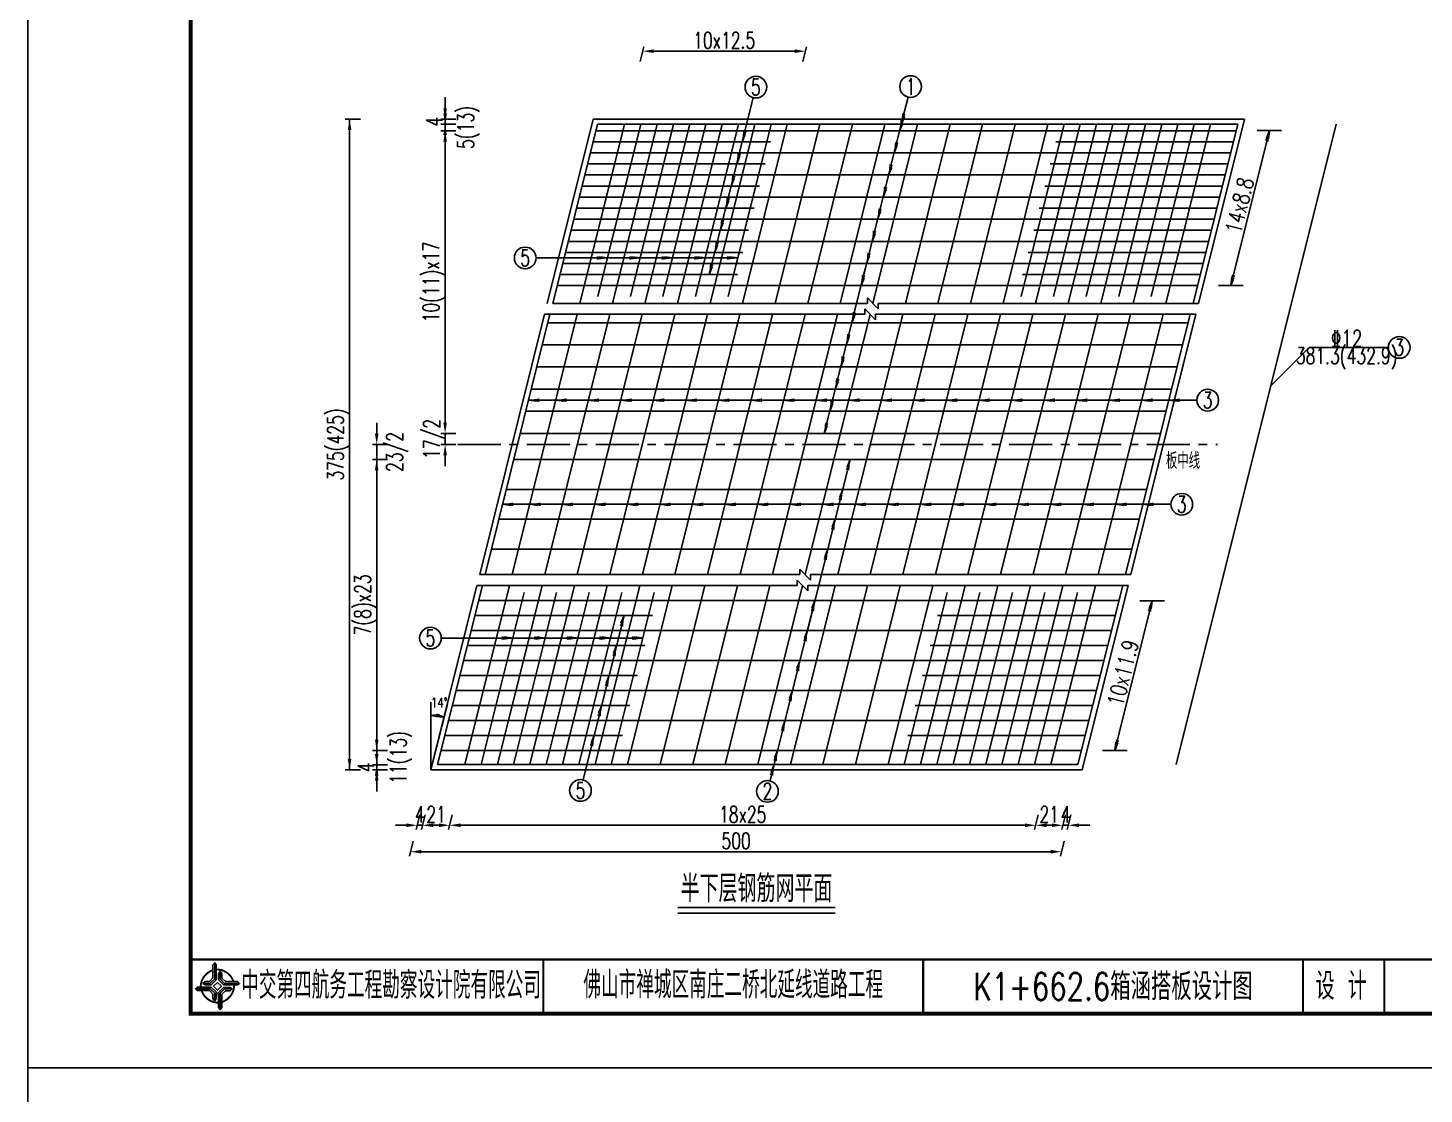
# Model space of a CAD drawing. Header units: millimetres. Extents: x -475 to 1205, y -1212 to 867.
# Drawn here: x -55.2 to 202.2, y -919.9 to -723.3 of the extents above; entities that cross this region are included whole.
import ezdxf
from ezdxf.enums import TextEntityAlignment as Align

# ---------------------------------------------------------------- set-up
doc = ezdxf.new("R2010")
doc.units = ezdxf.units.MM
doc.header["$LTSCALE"] = 0.25
doc.header["$PDMODE"] = 32
doc.header["$PDSIZE"] = 0.5
doc.linetypes.add('CENTER', pattern=[50.8, 31.75, -6.35, 6.35, -6.35])
for name, color, linetype in [('1', 7, 'Continuous'), ('2', 7, 'Continuous'), ('20', 7, 'CENTER'), ('27', 220, 'Continuous'), ('29', 6, 'Continuous'), ('图框', 7, 'Continuous'), ('文字', 7, 'Continuous'), ('标注', 4, 'Continuous')]:
    doc.layers.add(name, color=color, linetype=linetype)
doc.styles.get("Standard").update_dxf_attribs({"font": 'simplex1.shx', "width": 0.7, "bigfont": 'hztxt.shx'})
doc.styles.add('钢筋', font='simplex1.shx', dxfattribs={"width": 0.8, "height": 2.2, "bigfont": 'hztxt.shx'})
doc.dimstyles.new('STANDARD-41.665', dxfattribs={"dimscale": 0, "dimtxt": 3, "dimasz": 2, "dimexe": 0.8, "dimexo": 1, "dimgap": 0.5, "dimtad": 1, "dimdec": 1, "dimlfac": 4.16665, "dimzin": 9, "dimdsep": 46, "dimtxsty": 'Standard', "dimcen": 0.5, "dimclrd": 256, "dimclre": 256, "dimclrt": 7, "dimadec": 0, "dimazin": 2, "dimtfac": 1, "dimtdec": 1, "dimtix": 1, "dimtmove": 2, "dimatfit": 3, "dimfxl": 0, "dimtolj": 1, "dimtzin": 0, "dimlwd": -1, "dimlwe": -1, "dimarcsym": 0})

# ---------------------------------------------------------------- blocks, each defined once
blk = doc.blocks.new('123')
at = {"layer": '图框', "color": 2}
blk.add_lwpolyline([(370.03, 635.68), (370.03, 932.68), (-49.97, 932.68), (-49.97, 635.68)], close=True, dxfattribs=at)
blk = doc.blocks.new('tb')
at = {"lineweight": -3}
h = blk.add_hatch(color=256, dxfattribs=at)
h.paths.add_polyline_path([(-1.23, -0.13), (-3.78, -0.14), (-4.14, -0.41), (-1.4, -0.44), (-0.56, -1.24), (-0.54, -2.62), (-0.27, -2.2), (-0.26, -1.06)])
h.paths.add_polyline_path([(0.13, -1.08), (0.14, -3.86), (0.41, -4.26), (0.44, -1.24), (1.25, -0.43), (2.66, -0.43), (2.26, -0.16), (1.07, -0.15)])
h.paths.add_polyline_path([(1.08, 0.3), (3.62, 0.3), (4.02, 0.56), (1.25, 0.57), (0.43, 1.39), (0.43, 2.8), (0.16, 2.41), (0.15, 1.24)])
h.paths.add_polyline_path([(-0.28, 1.21), (-0.28, 3.99), (-0.56, 4.39), (-0.57, 1.41), (-1.38, 0.6), (-2.74, 0.56), (-2.33, 0.3), (-1.2, 0.29)])
for p, q in [((-0.56, 4.39), (-0.57, 1.41)), ((0.43, 2.8), (0.43, 1.39)), ((-1.38, 0.6), (-2.74, 0.56)), ((-0.57, 1.41), (-1.38, 0.6)), ((0.43, 1.39), (1.25, 0.57)), ((1.25, 0.57), (4.02, 0.56)), ((-4.14, -0.41), (-1.4, -0.44)), ((-1.4, -0.44), (-0.56, -1.24)), ((-0.56, -1.24), (-0.54, -2.62)), ((0.41, -4.26), (0.44, -1.24)), ((0.44, -1.24), (1.25, -0.43)), ((1.25, -0.43), (2.66, -0.43))]:
    blk.add_line(p, q, dxfattribs=at)
at = {"lineweight": -3, "const_width": 0.35, "flags": 128}
for points in [[(-0.9, 3.02, 0.324167), (-3.16, -0.14)], [(2.88, 0.92, 0.324403), (-0.24, 3.15)], [(0.75, -2.86, 0.325418), (3.02, 0.26)], [(-2.98, -0.76, 0.322976), (0.14, -2.98)]]:
    blk.add_lwpolyline(points, format="xyb", dxfattribs=at)
at = {"lineweight": -3, "flags": 128}
for points in [[(-0.9, 3.99), (-0.9, 1.58), (-1.53, 0.91), (-2.34, 0.91), (-2.74, 0.56), (-2.33, 0.3), (-1.2, 0.29), (-0.28, 1.21), (-0.28, 3.99), (-0.56, 4.39)], [(3.62, 0.92), (1.43, 0.92), (0.77, 1.54), (0.77, 2.38), (0.43, 2.8), (0.16, 2.41), (0.15, 1.24), (1.08, 0.3), (3.62, 0.3), (4.02, 0.56)], [(-0.04, 0.77), (0.68, 0.04), (-0.04, -0.69), (-0.77, 0.05)], [(-3.73, -0.76), (-1.54, -0.76), (-0.89, -1.39), (-0.89, -2.21), (-0.54, -2.62), (-0.27, -2.2), (-0.26, -1.06), (-1.23, -0.13), (-3.78, -0.14), (-4.14, -0.41)], [(0.75, -3.85), (0.75, -1.43), (1.4, -0.78), (2.26, -0.78), (2.66, -0.43), (2.26, -0.16), (1.07, -0.15), (0.13, -1.08), (0.14, -3.86), (0.41, -4.26)]]:
    blk.add_lwpolyline(points, close=True, dxfattribs=at)
blk = doc.blocks.new('series')
at = {"width": 0.75}
for tag, height, p in [('页码', 4, (-35, -19)), ('图名', 5, (-220, -282)), ('图号', 5, (-20, -282))]:
    blk.add_attdef(tag, text='', height=height, dxfattribs=at).set_placement(p, align=Align.MIDDLE_CENTER)
blk = doc.blocks.new('*D781')
at = {"layer": 'Defpoints', "color": 0}
for p in [(49.04, -740.14), (4.12, -860.14), (49.04, -860.14)]:
    blk.add_point(p, dxfattribs=at)
at = {"layer": '标注'}
for p, q in [((6.12, -740.14), (3.32, -740.14)), ((4.12, -742.14), (4.12, -858.14)), ((6.12, -860.14), (3.32, -860.14))]:
    blk.add_line(p, q, dxfattribs=at)
for points in [[(3.79, -742.14), (4.45, -742.14), (4.12, -740.14)], [(3.79, -858.14), (4.45, -858.14), (4.12, -860.14)]]:
    blk.add_solid(points, dxfattribs=at)
at = {"layer": '标注', "color": 7, "insert": (2.02, -800.14), "char_height": 3, "attachment_point": 5, "rotation": 90}
blk.add_mtext('\\A1;375(425)', dxfattribs=at)
blk = doc.blocks.new('*D782')
at = {"layer": 'Defpoints', "color": 0}
for p in [(20.35, -859.18), (9.12, -860.14), (20.35, -860.14)]:
    blk.add_point(p, dxfattribs=at)
at = {"layer": '标注'}
for p, q in [((9.12, -857.18), (9.12, -855.18)), ((11.12, -859.18), (8.32, -859.18)), ((9.12, -859.18), (9.12, -860.14)), ((11.12, -860.14), (8.32, -860.14)), ((9.12, -862.14), (9.12, -864.14))]:
    blk.add_line(p, q, dxfattribs=at)
for points in [[(8.79, -857.18), (9.45, -857.18), (9.12, -859.18)], [(8.79, -862.14), (9.45, -862.14), (9.12, -860.14)]]:
    blk.add_solid(points, dxfattribs=at)
at = {"layer": '标注', "color": 7, "insert": (7.12, -859.66), "char_height": 3, "attachment_point": 5, "rotation": 90}
blk.add_mtext('\\A1;4', dxfattribs=at)
blk = doc.blocks.new('*D783')
at = {"layer": 'Defpoints', "color": 0}
for p in [(22, -856.54), (9.12, -859.18), (22, -859.18)]:
    blk.add_point(p, dxfattribs=at)
at = {"layer": '标注'}
for p, q in [((9.12, -854.54), (9.12, -852.54)), ((11.12, -856.54), (8.32, -856.54)), ((9.12, -856.54), (9.12, -859.18)), ((11.12, -859.18), (8.32, -859.18)), ((9.12, -861.18), (9.12, -863.18))]:
    blk.add_line(p, q, dxfattribs=at)
for points in [[(8.79, -854.54), (9.45, -854.54), (9.12, -856.54)], [(8.79, -861.18), (9.45, -861.18), (9.12, -859.18)]]:
    blk.add_solid(points, dxfattribs=at)
at = {"layer": '标注', "color": 7, "insert": (13.59, -857.86), "char_height": 3, "attachment_point": 5, "rotation": 90}
blk.add_mtext('\\A1;11(13)', dxfattribs=at)
blk = doc.blocks.new('*D784')
at = {"layer": 'Defpoints', "color": 0}
for p in [(38.26, -802.9), (9.12, -856.54), (39.83, -856.54)]:
    blk.add_point(p, dxfattribs=at)
at = {"layer": '标注'}
for p, q in [((11.12, -802.9), (8.32, -802.9)), ((9.12, -804.9), (9.12, -854.54)), ((11.12, -856.54), (8.32, -856.54))]:
    blk.add_line(p, q, dxfattribs=at)
for points in [[(8.79, -804.9), (9.45, -804.9), (9.12, -802.9)], [(8.79, -854.54), (9.45, -854.54), (9.12, -856.54)]]:
    blk.add_solid(points, dxfattribs=at)
at = {"layer": '标注', "color": 7, "insert": (7.02, -829.72), "char_height": 3, "attachment_point": 5, "rotation": 90}
blk.add_mtext('\\A1;7(8)x23', dxfattribs=at)
blk = doc.blocks.new('*D785')
at = {"layer": 'Defpoints', "color": 0}
for p in [(38.68, -800.14), (9.12, -802.9), (38.68, -802.9)]:
    blk.add_point(p, dxfattribs=at)
at = {"layer": '标注'}
for p, q in [((9.12, -798.14), (9.12, -796.14)), ((11.12, -800.14), (8.32, -800.14)), ((9.12, -800.14), (9.12, -802.9)), ((11.12, -802.9), (8.32, -802.9)), ((9.12, -804.9), (9.12, -806.9))]:
    blk.add_line(p, q, dxfattribs=at)
for points in [[(8.79, -798.14), (9.45, -798.14), (9.12, -800.14)], [(8.79, -804.9), (9.45, -804.9), (9.12, -802.9)]]:
    blk.add_solid(points, dxfattribs=at)
at = {"layer": '标注', "color": 7, "insert": (12.91, -801.52), "char_height": 3, "attachment_point": 5, "rotation": 90}
blk.add_mtext('\\A1;23/2', dxfattribs=at)
blk = doc.blocks.new('*D786')
at = {"layer": 'Defpoints', "color": 0}
for p in [(21.73, -741.1), (48.66, -740.14), (48.66, -741.1)]:
    blk.add_point(p, dxfattribs=at)
at = {"layer": '标注'}
for p, q in [((21.73, -738.14), (21.73, -736.14)), ((23.73, -740.14), (20.93, -740.14)), ((23.73, -741.1), (20.93, -741.1)), ((21.73, -740.14), (21.73, -741.1)), ((21.73, -743.1), (21.73, -745.1))]:
    blk.add_line(p, q, dxfattribs=at)
for points in [[(21.4, -738.14), (22.06, -738.14), (21.73, -740.14)], [(21.4, -743.1), (22.06, -743.1), (21.73, -741.1)]]:
    blk.add_solid(points, dxfattribs=at)
at = {"layer": '标注', "color": 7, "insert": (19.73, -740.62), "char_height": 3, "attachment_point": 5, "rotation": 90}
blk.add_mtext('\\A1;4', dxfattribs=at)
blk = doc.blocks.new('*D787')
at = {"layer": 'Defpoints', "color": 0}
for p in [(45.75, -741.1), (21.73, -742.3), (45.75, -742.3)]:
    blk.add_point(p, dxfattribs=at)
at = {"layer": '标注'}
for p, q in [((21.73, -739.1), (21.73, -737.1)), ((23.73, -741.1), (20.93, -741.1)), ((21.73, -741.1), (21.73, -742.3)), ((23.73, -742.3), (20.93, -742.3)), ((21.73, -744.3), (21.73, -746.3))]:
    blk.add_line(p, q, dxfattribs=at)
for points in [[(21.4, -739.1), (22.06, -739.1), (21.73, -741.1)], [(21.4, -744.3), (22.06, -744.3), (21.73, -742.3)]]:
    blk.add_solid(points, dxfattribs=at)
at = {"layer": '标注', "color": 7, "insert": (26.04, -741.7), "char_height": 3, "attachment_point": 5, "rotation": 90}
blk.add_mtext('\\A1;5(13)', dxfattribs=at)
blk = doc.blocks.new('*D788')
at = {"layer": 'Defpoints', "color": 0}
for p in [(47.24, -742.3), (21.73, -798.1), (47.24, -798.1)]:
    blk.add_point(p, dxfattribs=at)
at = {"layer": '标注'}
for p, q in [((23.73, -742.3), (20.93, -742.3)), ((21.73, -744.3), (21.73, -796.1)), ((23.73, -798.1), (20.93, -798.1))]:
    blk.add_line(p, q, dxfattribs=at)
for points in [[(21.4, -744.3), (22.06, -744.3), (21.73, -742.3)], [(21.4, -796.1), (22.06, -796.1), (21.73, -798.1)]]:
    blk.add_solid(points, dxfattribs=at)
at = {"layer": '标注', "color": 7, "insert": (19.63, -770.2), "char_height": 3, "attachment_point": 5, "rotation": 90}
blk.add_mtext('\\A1;10(11)x17', dxfattribs=at)
blk = doc.blocks.new('*D789')
at = {"layer": 'Defpoints', "color": 0}
for p in [(21.73, -800.14), (43.13, -798.1), (43.13, -800.14)]:
    blk.add_point(p, dxfattribs=at)
at = {"layer": '标注'}
for p, q in [((21.73, -796.1), (21.73, -794.1)), ((23.73, -798.1), (20.93, -798.1)), ((23.73, -800.14), (20.93, -800.14)), ((21.73, -798.1), (21.73, -800.14)), ((21.73, -802.14), (21.73, -804.14))]:
    blk.add_line(p, q, dxfattribs=at)
for points in [[(21.4, -796.1), (22.06, -796.1), (21.73, -798.1)], [(21.4, -802.14), (22.06, -802.14), (21.73, -800.14)]]:
    blk.add_solid(points, dxfattribs=at)
at = {"layer": '标注', "color": 7, "insert": (19.73, -799.12), "char_height": 3, "attachment_point": 5, "rotation": 90}
blk.add_mtext('\\A1;17/2', dxfattribs=at)
blk = doc.blocks.new('*D790')
at = {"layer": 'Defpoints', "color": 0}
for p in [(18.44, -862.85), (19.43, -862.85), (17.56, -870.35)]:
    blk.add_point(p, dxfattribs=at)
at = {"layer": '标注'}
for p, q in [((17.05, -868.43), (16.38, -871.15)), ((18.04, -868.43), (17.37, -871.15)), ((14.58, -870.35), (12.58, -870.35)), ((16.58, -870.35), (17.56, -870.35)), ((19.56, -870.35), (21.56, -870.35))]:
    blk.add_line(p, q, dxfattribs=at)
for points in [[(14.58, -870.01), (14.58, -870.68), (16.58, -870.35)], [(19.56, -870.01), (19.56, -870.68), (17.56, -870.35)]]:
    blk.add_solid(points, dxfattribs=at)
at = {"layer": '标注', "color": 7, "insert": (17.07, -868.35), "char_height": 3, "attachment_point": 5}
blk.add_mtext('\\A1;4', dxfattribs=at)
blk = doc.blocks.new('*D791')
at = {"layer": 'Defpoints', "color": 0}
for p in [(19.43, -862.85), (24.44, -862.85), (22.58, -870.35)]:
    blk.add_point(p, dxfattribs=at)
at = {"layer": '标注'}
for p, q in [((18.04, -868.43), (17.37, -871.15)), ((23.05, -868.43), (22.38, -871.15)), ((19.56, -870.35), (20.58, -870.35))]:
    blk.add_line(p, q, dxfattribs=at)
for points in [[(19.56, -870.01), (19.56, -870.68), (17.56, -870.35)], [(20.58, -870.01), (20.58, -870.68), (22.58, -870.35)]]:
    blk.add_solid(points, dxfattribs=at)
at = {"layer": '标注', "color": 7, "insert": (20.07, -868.35), "char_height": 3, "attachment_point": 5}
blk.add_mtext('\\A1;21', dxfattribs=at)
blk = doc.blocks.new('*D792')
at = {"layer": 'Defpoints', "color": 0}
for p in [(24.44, -862.85), (132.44, -862.85), (130.58, -870.35)]:
    blk.add_point(p, dxfattribs=at)
at = {"layer": '标注'}
for p, q in [((23.05, -868.43), (22.38, -871.15)), ((131.05, -868.43), (130.38, -871.15)), ((24.58, -870.35), (128.58, -870.35))]:
    blk.add_line(p, q, dxfattribs=at)
for points in [[(24.58, -870.01), (24.58, -870.68), (22.58, -870.35)], [(128.58, -870.01), (128.58, -870.68), (130.58, -870.35)]]:
    blk.add_solid(points, dxfattribs=at)
at = {"layer": '标注', "color": 7, "insert": (76.58, -868.35), "char_height": 3, "attachment_point": 5}
blk.add_mtext('\\A1;18x25', dxfattribs=at)
blk = doc.blocks.new('*D793')
at = {"layer": 'Defpoints', "color": 0}
for p in [(132.44, -862.85), (137.45, -862.85), (135.59, -870.35)]:
    blk.add_point(p, dxfattribs=at)
at = {"layer": '标注'}
for p, q in [((131.05, -868.43), (130.38, -871.15)), ((136.06, -868.43), (135.39, -871.15)), ((132.58, -870.35), (133.59, -870.35))]:
    blk.add_line(p, q, dxfattribs=at)
for points in [[(132.58, -870.01), (132.58, -870.68), (130.58, -870.35)], [(133.59, -870.01), (133.59, -870.68), (135.59, -870.35)]]:
    blk.add_solid(points, dxfattribs=at)
at = {"layer": '标注', "color": 7, "insert": (133.08, -868.35), "char_height": 3, "attachment_point": 5}
blk.add_mtext('\\A1;21', dxfattribs=at)
blk = doc.blocks.new('*D794')
at = {"layer": 'Defpoints', "color": 0}
for p in [(137.45, -862.85), (138.44, -862.85), (135.59, -870.35)]:
    blk.add_point(p, dxfattribs=at)
at = {"layer": '标注'}
for p, q in [((136.06, -868.43), (135.39, -871.15)), ((137.05, -868.43), (136.38, -871.15)), ((133.59, -870.35), (131.59, -870.35)), ((136.58, -870.35), (135.59, -870.35)), ((138.58, -870.35), (140.58, -870.35))]:
    blk.add_line(p, q, dxfattribs=at)
for points in [[(133.59, -870.01), (133.59, -870.68), (135.59, -870.35)], [(138.58, -870.01), (138.58, -870.68), (136.58, -870.35)]]:
    blk.add_solid(points, dxfattribs=at)
at = {"layer": '标注', "color": 7, "insert": (136.08, -868.35), "char_height": 3, "attachment_point": 5}
blk.add_mtext('\\A1;4', dxfattribs=at)
blk = doc.blocks.new('*D795')
at = {"layer": 'Defpoints', "color": 0}
for p in [(18.44, -862.85), (138.44, -862.85), (15.36, -875.22)]:
    blk.add_point(p, dxfattribs=at)
at = {"layer": '标注'}
for p, q in [((15.84, -873.3), (15.16, -876.02)), ((135.84, -873.3), (135.16, -876.02)), ((133.36, -875.22), (17.36, -875.22))]:
    blk.add_line(p, q, dxfattribs=at)
for points in [[(17.36, -874.89), (17.36, -875.55), (15.36, -875.22)], [(133.36, -874.89), (133.36, -875.55), (135.36, -875.22)]]:
    blk.add_solid(points, dxfattribs=at)
at = {"layer": '标注', "color": 7, "insert": (75.36, -873.22), "char_height": 3, "attachment_point": 5}
blk.add_mtext('\\A1;500', dxfattribs=at)
blk = doc.blocks.new('*D796')
at = {"layer": 'Defpoints', "color": 0}
for p in [(88.16, -727.63), (55.04, -740.14), (85.04, -740.14)]:
    blk.add_point(p, dxfattribs=at)
at = {"layer": '标注'}
for p, q in [((57.68, -729.55), (58.36, -726.83)), ((60.16, -727.63), (86.16, -727.63)), ((87.68, -729.55), (88.36, -726.83))]:
    blk.add_line(p, q, dxfattribs=at)
for points in [[(60.16, -727.3), (60.16, -727.97), (58.16, -727.63)], [(86.16, -727.3), (86.16, -727.97), (88.16, -727.63)]]:
    blk.add_solid(points, dxfattribs=at)
at = {"layer": '标注', "color": 7, "insert": (73.16, -725.63), "char_height": 3, "attachment_point": 5}
blk.add_mtext('\\A1;10x12.5', dxfattribs=at)

msp = doc.modelspace()

# ---------------------------------------------------------------- linework, layer by layer
for points, const_width in [([(354.834, -628.085), (-25.166, -628.085), (-25.166, -905.085), (354.834, -905.085), (354.834, -628.085)], 0.7), ([(-25.166, -895.085), (354.834, -895.085)], 0.4)]:
    msp.add_lwpolyline(points, dxfattribs=dict(const_width=const_width))
at = {"layer": '1'}
for p, q in [((51.479, -765.727), (49.979, -765.938)), ((57.479, -765.727), (55.979, -765.938)), ((63.479, -765.727), (61.979, -765.938)), ((69.479, -765.727), (67.979, -765.938)), ((75.479, -765.727), (73.979, -765.938)), ((34.006, -835.807), (32.506, -836.018)), ((40.006, -835.807), (38.506, -836.018)), ((46.006, -835.807), (44.506, -836.018)), ((52.006, -835.807), (50.506, -836.018)), ((58.006, -835.807), (56.506, -836.018))]:
    msp.add_line(p, q, dxfattribs=at)
at = {"layer": '2'}
for p, q in [((4.121, -860.136), (4.121, -740.136)), ((49.041, -740.136), (40.564, -774.136)), ((49.041, -740.136), (169.041, -740.136)), ((105.502, -742.296), (106.07, -740.892)), ((105.802, -741.096), (106.369, -739.692)), ((169.041, -740.136), (160.564, -774.136)), ((76.494, -744.336), (77.061, -742.932)), ((173.663, -742.268), (173.095, -743.672)), ((173.663, -742.268), (173.504, -743.774)), ((104.485, -746.376), (105.053, -744.972)), ((75.477, -748.416), (76.044, -747.012)), ((74.459, -752.496), (75.027, -751.092)), ((103.468, -750.456), (104.035, -749.052)), ((102.451, -754.536), (103.018, -753.132)), ((73.442, -756.576), (74.009, -755.172)), ((101.433, -758.616), (102.001, -757.212)), ((72.425, -760.656), (72.992, -759.252)), ((100.416, -762.696), (100.984, -761.292)), ((71.408, -764.736), (71.975, -763.332)), ((51.653, -765.756), (50.153, -765.545)), ((51.653, -765.756), (50.153, -765.545)), ((57.653, -765.756), (56.153, -765.545)), ((57.653, -765.756), (56.153, -765.545)), ((63.652, -765.756), (62.152, -765.545)), ((63.653, -765.756), (62.153, -765.545)), ((69.653, -765.756), (68.153, -765.545)), ((69.653, -765.756), (68.153, -765.545)), ((75.653, -765.756), (74.153, -765.545)), ((75.653, -765.756), (74.153, -765.545)), ((99.399, -766.776), (99.966, -765.372)), ((70.39, -768.816), (70.958, -767.412)), ((166.542, -770.828), (166.7, -769.321)), ((98.382, -770.856), (98.949, -769.452)), ((166.542, -770.828), (167.109, -769.423)), ((41.553, -774.136), (99.564, -774.136)), ((99.564, -774.136), (99.564, -773.136)), ((99.564, -773.136), (101.564, -775.136)), ((101.564, -775.136), (101.564, -774.136)), ((101.564, -774.136), (160.564, -774.136)), ((40.065, -776.136), (28.097, -824.136)), ((40.065, -776.136), (99.065, -776.136)), ((96.676, -777.696), (97.244, -776.292)), ((99.065, -776.136), (99.065, -775.136)), ((99.065, -775.136), (101.065, -777.136)), ((101.065, -777.136), (101.065, -776.136)), ((101.065, -776.136), (160.065, -776.136)), ((160.065, -776.136), (148.097, -824.136)), ((95.659, -781.776), (96.226, -780.372)), ((94.642, -785.856), (95.209, -784.452)), ((93.624, -789.936), (94.192, -788.532)), ((37.105, -791.976), (38.605, -792.187)), ((37.105, -791.976), (42.116, -791.976)), ((37.105, -791.976), (38.605, -792.187)), ((37.105, -791.976), (38.605, -792.187)), ((42.116, -791.976), (43.616, -792.187)), ((42.116, -791.976), (43.616, -792.187)), ((42.116, -791.976), (43.616, -792.187)), ((48.115, -791.976), (49.615, -792.187)), ((48.116, -791.976), (49.616, -792.187)), ((48.116, -791.976), (49.616, -792.187)), ((54.116, -791.976), (55.616, -792.187)), ((54.116, -791.976), (55.616, -792.187)), ((54.116, -791.976), (55.616, -792.187)), ((60.115, -791.976), (61.615, -792.187)), ((60.116, -791.976), (61.616, -792.187)), ((60.116, -791.976), (61.616, -792.187)), ((66.116, -791.976), (67.616, -792.187)), ((66.116, -791.976), (67.616, -792.187)), ((66.116, -791.976), (67.616, -792.187)), ((72.115, -791.976), (73.615, -792.187)), ((72.116, -791.976), (73.616, -792.187)), ((72.116, -791.976), (73.616, -792.187)), ((78.116, -791.976), (79.616, -792.187)), ((78.116, -791.976), (79.616, -792.187)), ((78.116, -791.976), (79.616, -792.187)), ((84.115, -791.976), (85.615, -792.187)), ((84.116, -791.976), (85.616, -792.187)), ((84.116, -791.976), (85.616, -792.187)), ((90.115, -791.976), (91.615, -792.187)), ((90.116, -791.976), (91.616, -792.187)), ((90.116, -791.976), (91.616, -792.187)), ((96.116, -791.976), (97.616, -792.187)), ((96.116, -791.976), (97.616, -792.187)), ((96.116, -791.976), (97.616, -792.187)), ((102.116, -791.976), (103.616, -792.187)), ((102.116, -791.976), (103.616, -792.187)), ((102.116, -791.976), (103.616, -792.187)), ((108.116, -791.976), (109.616, -792.187)), ((108.116, -791.976), (109.616, -792.187)), ((108.116, -791.976), (109.616, -792.187)), ((114.116, -791.976), (115.616, -792.187)), ((114.116, -791.976), (115.616, -792.187)), ((114.116, -791.976), (115.616, -792.187)), ((120.116, -791.976), (121.616, -792.187)), ((120.116, -791.976), (121.616, -792.187)), ((120.116, -791.976), (121.616, -792.187)), ((126.116, -791.976), (127.616, -792.187)), ((126.116, -791.976), (127.616, -792.187)), ((126.116, -791.976), (127.616, -792.187)), ((132.115, -791.976), (133.615, -792.187)), ((132.116, -791.976), (133.616, -792.187)), ((132.116, -791.976), (133.616, -792.187)), ((138.115, -791.976), (139.615, -792.187)), ((138.116, -791.976), (139.616, -792.187)), ((138.116, -791.976), (139.616, -792.187)), ((144.116, -791.976), (145.616, -792.187)), ((144.116, -791.976), (145.616, -792.187)), ((144.116, -791.976), (145.616, -792.187)), ((150.115, -791.976), (151.615, -792.187)), ((150.116, -791.976), (151.616, -792.187)), ((150.116, -791.976), (151.616, -792.187)), ((155.126, -791.976), (156.626, -792.187)), ((155.126, -791.976), (156.626, -792.187)), ((155.126, -791.976), (156.626, -792.187)), ((92.607, -794.016), (93.175, -792.612)), ((91.59, -798.096), (92.157, -796.692)), ((9.121, -856.536), (9.121, -802.896)), ((96.393, -802.896), (95.826, -804.301)), ((95.017, -808.416), (94.449, -809.821)), ((32.318, -811.176), (33.818, -811.387)), ((32.318, -811.176), (33.818, -811.387)), ((37.328, -811.176), (38.828, -811.387)), ((37.329, -811.176), (38.829, -811.387)), ((43.328, -811.176), (44.828, -811.387)), ((43.329, -811.176), (44.829, -811.387)), ((49.329, -811.176), (50.829, -811.387)), ((49.329, -811.176), (50.829, -811.387)), ((55.328, -811.176), (56.828, -811.387)), ((55.329, -811.176), (56.829, -811.387)), ((55.329, -811.176), (56.829, -811.387)), ((61.329, -811.176), (62.829, -811.387)), ((61.33, -811.176), (62.83, -811.387)), ((67.329, -811.176), (68.829, -811.387)), ((67.33, -811.176), (68.83, -811.387)), ((73.33, -811.176), (74.83, -811.387)), ((73.33, -811.176), (74.83, -811.387)), ((79.328, -811.176), (80.828, -811.387)), ((79.328, -811.176), (80.828, -811.387)), ((85.328, -811.176), (86.828, -811.387)), ((85.328, -811.176), (86.828, -811.387)), ((91.328, -811.176), (92.828, -811.387)), ((91.329, -811.176), (92.828, -811.387)), ((97.329, -811.176), (98.829, -811.387)), ((97.329, -811.176), (98.829, -811.387)), ((97.329, -811.176), (98.829, -811.387)), ((103.328, -811.176), (104.828, -811.387)), ((103.329, -811.176), (104.829, -811.387)), ((103.329, -811.176), (104.829, -811.387)), ((109.328, -811.176), (110.828, -811.387)), ((109.329, -811.176), (110.829, -811.387)), ((109.329, -811.176), (110.829, -811.387)), ((115.328, -811.176), (116.828, -811.387)), ((115.328, -811.176), (116.828, -811.387)), ((115.329, -811.176), (116.829, -811.387)), ((121.328, -811.176), (122.828, -811.387)), ((121.329, -811.176), (122.829, -811.387)), ((121.329, -811.176), (122.829, -811.387)), ((127.328, -811.176), (128.828, -811.387)), ((127.328, -811.176), (128.828, -811.387)), ((127.329, -811.176), (128.829, -811.387)), ((133.328, -811.176), (134.828, -811.387)), ((133.328, -811.176), (134.828, -811.387)), ((133.329, -811.176), (134.829, -811.387)), ((139.328, -811.176), (140.828, -811.387)), ((139.329, -811.176), (140.829, -811.387)), ((139.329, -811.176), (140.829, -811.387)), ((145.328, -811.176), (146.828, -811.387)), ((145.328, -811.176), (146.828, -811.387)), ((145.329, -811.176), (146.829, -811.387)), ((150.339, -811.176), (151.839, -811.387)), ((150.339, -811.176), (151.839, -811.387)), ((150.339, -811.176), (151.839, -811.387)), ((93.641, -813.936), (93.073, -815.341)), ((92.264, -819.456), (91.697, -820.861)), ((87.097, -824.136), (87.097, -823.136)), ((87.097, -823.136), (89.097, -825.136)), ((28.097, -824.136), (87.097, -824.136)), ((86.598, -826.136), (86.598, -825.136)), ((86.598, -825.136), (88.598, -827.136)), ((89.097, -825.136), (89.097, -824.136)), ((89.097, -824.136), (148.097, -824.136)), ((19.121, -860.136), (27.598, -826.136)), ((27.598, -826.136), (86.598, -826.136)), ((88.598, -827.136), (88.598, -826.136)), ((88.598, -826.136), (147.598, -826.136)), ((139.121, -860.136), (147.598, -826.136)), ((89.9, -828.936), (89.333, -830.341)), ((152.047, -828.964), (151.479, -830.368)), ((152.046, -828.965), (151.479, -830.369)), ((152.047, -828.964), (151.888, -830.47)), ((152.046, -828.965), (151.888, -830.471)), ((54.712, -831.696), (54.145, -833.101)), ((34.18, -835.836), (32.68, -835.625)), ((34.18, -835.836), (32.68, -835.625)), ((40.18, -835.836), (38.68, -835.625)), ((40.18, -835.836), (38.68, -835.625)), ((46.18, -835.836), (44.68, -835.625)), ((46.18, -835.836), (44.68, -835.625)), ((52.18, -835.836), (50.68, -835.625)), ((52.18, -835.836), (50.68, -835.625)), ((58.18, -835.836), (56.68, -835.625)), ((58.18, -835.836), (56.68, -835.625)), ((88.524, -834.456), (87.957, -835.861)), ((53.336, -837.216), (52.768, -838.621)), ((87.148, -839.976), (86.58, -841.381)), ((51.96, -842.736), (51.392, -844.141)), ((85.771, -845.496), (85.204, -846.901)), ((19.121, -860.136), (19.121, -847.636)), ((19.121, -860.136), (22.145, -848.007)), ((50.583, -848.256), (50.016, -849.661)), ((19.121, -850.136), (20.621, -849.925)), ((19.121, -850.136), (20.621, -850.347)), ((21.54, -850.433), (20.034, -850.275)), ((21.54, -850.433), (20.136, -849.866)), ((84.395, -851.016), (83.828, -852.421)), ((49.207, -853.776), (48.639, -855.181)), ((83.019, -856.536), (82.451, -857.941)), ((145.165, -856.565), (145.323, -855.058)), ((145.165, -856.565), (145.323, -855.058)), ((145.165, -856.565), (145.732, -855.16)), ((145.165, -856.565), (145.732, -855.16)), ((82.361, -859.176), (81.793, -860.58)), ((9.121, -860.136), (9.121, -864.136)), ((19.121, -860.136), (139.121, -860.136)), ((64.593, -886.534), (93.649, -886.534))]:
    msp.add_line(p, q, dxfattribs=at)
msp.add_arc((19.121, -860.136), 10, 76, 90, dxfattribs=at)
at = {"layer": '20'}
msp.add_line((24.081, -800.136), (164.081, -800.136), dxfattribs=at)
at = {"layer": '27'}
msp.add_line((64.593, -885.534), (93.649, -885.534), dxfattribs=at)
at = {"layer": '29'}
for points in [[(49.791, -741.096), (41.553, -774.136)], [(54.802, -741.096), (46.564, -774.136)], [(49.791, -741.096), (167.812, -741.096)], [(57.802, -741.096), (49.884, -772.851)], [(60.802, -741.096), (52.564, -774.136)], [(63.802, -741.096), (55.884, -772.851)], [(66.802, -741.096), (58.564, -774.136)], [(69.802, -741.096), (61.884, -772.851)], [(72.802, -741.096), (64.564, -774.136)], [(75.802, -741.096), (67.884, -772.851)], [(78.802, -741.096), (70.564, -774.136)], [(81.802, -741.096), (73.884, -772.851)], [(84.802, -741.096), (76.564, -774.136)], [(90.802, -741.096), (82.564, -774.136)], [(96.802, -741.096), (88.564, -774.136)], [(102.802, -741.096), (94.564, -774.136)], [(108.802, -741.096), (100.564, -774.136)], [(114.802, -741.096), (106.564, -774.136)], [(120.802, -741.096), (112.564, -774.136)], [(126.802, -741.096), (118.564, -774.136)], [(132.802, -741.096), (124.564, -774.136)], [(135.802, -741.096), (127.884, -772.851)], [(138.802, -741.096), (130.564, -774.136)], [(141.802, -741.096), (133.884, -772.851)], [(144.802, -741.096), (136.564, -774.136)], [(147.802, -741.096), (139.884, -772.851)], [(150.802, -741.096), (142.564, -774.136)], [(153.802, -741.096), (145.884, -772.851)], [(156.802, -741.096), (148.564, -774.136)], [(159.802, -741.096), (151.884, -772.851)], [(162.802, -741.096), (154.564, -774.136)], [(185.93, -741.096), (156.489, -859.176)], [(167.812, -741.096), (159.574, -774.136)], [(49.492, -742.296), (167.513, -742.296)], [(48.983, -744.336), (81.711, -744.336)], [(167.004, -744.336), (134.277, -744.336)], [(47.966, -748.416), (80.693, -748.416)], [(48.475, -746.376), (166.496, -746.376)], [(165.987, -748.416), (133.26, -748.416)], [(47.457, -750.456), (165.479, -750.456)], [(46.949, -752.496), (79.676, -752.496)], [(164.97, -752.496), (132.243, -752.496)], [(46.44, -754.536), (164.461, -754.536)], [(45.423, -758.616), (163.444, -758.616)], [(45.931, -756.576), (78.659, -756.576)], [(163.953, -756.576), (131.225, -756.576)], [(44.914, -760.656), (77.641, -760.656)], [(162.935, -760.656), (130.208, -760.656)], [(44.406, -762.696), (162.427, -762.696)], [(43.388, -766.776), (161.409, -766.776)], [(43.897, -764.736), (76.624, -764.736)], [(161.918, -764.736), (129.191, -764.736)], [(42.88, -768.816), (75.607, -768.816)], [(160.901, -768.816), (128.174, -768.816)], [(42.371, -770.856), (160.392, -770.856)], [(41.055, -776.136), (29.086, -824.136)], [(46.065, -776.136), (34.097, -824.136)], [(52.065, -776.136), (40.097, -824.136)], [(58.065, -776.136), (46.097, -824.136)], [(64.065, -776.136), (52.097, -824.136)], [(70.065, -776.136), (58.097, -824.136)], [(76.065, -776.136), (64.097, -824.136)], [(82.065, -776.136), (70.097, -824.136)], [(88.065, -776.136), (76.097, -824.136)], [(94.065, -776.136), (82.097, -824.136)], [(100.065, -776.136), (88.097, -824.136)], [(106.065, -776.136), (94.097, -824.136)], [(112.065, -776.136), (100.097, -824.136)], [(118.065, -776.136), (106.097, -824.136)], [(124.065, -776.136), (112.097, -824.136)], [(130.065, -776.136), (118.097, -824.136)], [(136.065, -776.136), (124.097, -824.136)], [(142.065, -776.136), (130.097, -824.136)], [(148.065, -776.136), (136.097, -824.136)], [(154.065, -776.136), (142.097, -824.136)], [(159.076, -776.136), (147.108, -824.136)], [(40.666, -777.696), (158.687, -777.696)], [(39.648, -781.776), (157.67, -781.776)], [(38.631, -785.856), (156.652, -785.856)], [(37.614, -789.936), (155.635, -789.936)], [(36.597, -794.016), (154.618, -794.016)], [(35.579, -798.096), (153.601, -798.096)], [(34.383, -802.896), (152.404, -802.896)], [(33.006, -808.416), (151.027, -808.416)], [(31.63, -813.936), (149.651, -813.936)], [(30.254, -819.456), (148.275, -819.456)], [(20.35, -859.176), (28.588, -826.136)], [(25.361, -859.176), (33.598, -826.136)], [(28.361, -859.176), (36.278, -827.421)], [(31.361, -859.176), (39.598, -826.136)], [(34.361, -859.176), (42.278, -827.421)], [(37.361, -859.176), (45.598, -826.136)], [(40.361, -859.176), (48.278, -827.421)], [(43.361, -859.176), (51.598, -826.136)], [(46.361, -859.176), (54.278, -827.421)], [(49.361, -859.176), (57.598, -826.136)], [(52.361, -859.176), (60.278, -827.421)], [(55.361, -859.176), (63.598, -826.136)], [(61.361, -859.176), (69.598, -826.136)], [(67.361, -859.176), (75.598, -826.136)], [(73.361, -859.176), (81.598, -826.136)], [(79.361, -859.176), (87.598, -826.136)], [(85.361, -859.176), (93.598, -826.136)], [(91.361, -859.176), (99.598, -826.136)], [(97.361, -859.176), (105.598, -826.136)], [(103.361, -859.176), (111.598, -826.136)], [(106.361, -859.176), (114.278, -827.421)], [(109.361, -859.176), (117.598, -826.136)], [(112.361, -859.176), (120.278, -827.421)], [(115.361, -859.176), (123.598, -826.136)], [(118.361, -859.176), (126.278, -827.421)], [(121.361, -859.176), (129.598, -826.136)], [(124.361, -859.176), (132.278, -827.421)], [(127.361, -859.176), (135.598, -826.136)], [(130.361, -859.176), (138.278, -827.421)], [(133.361, -859.176), (141.598, -826.136)], [(138.371, -859.176), (146.609, -826.136)], [(27.89, -828.936), (145.911, -828.936)], [(27.202, -831.696), (59.929, -831.696)], [(145.223, -831.696), (112.495, -831.696)], [(26.513, -834.456), (144.535, -834.456)], [(25.825, -837.216), (58.553, -837.216)], [(143.846, -837.216), (111.119, -837.216)], [(25.137, -839.976), (143.158, -839.976)], [(24.449, -842.736), (57.176, -842.736)], [(142.47, -842.736), (109.743, -842.736)], [(23.761, -845.496), (141.782, -845.496)], [(23.073, -848.256), (55.8, -848.256)], [(141.094, -848.256), (108.367, -848.256)], [(22.384, -851.016), (140.406, -851.016)], [(21.696, -853.776), (54.424, -853.776)], [(139.718, -853.776), (106.99, -853.776)], [(21.008, -856.536), (139.029, -856.536)], [(20.35, -859.176), (138.371, -859.176)]]:
    msp.add_lwpolyline(points, dxfattribs=at)
at = {"layer": '图框', "const_width": 0.4}
for points in [[(39.834, -895.085), (39.834, -905.085)], [(109.834, -905.085), (109.834, -895.085)], [(179.834, -905.085), (179.834, -895.085)], [(194.834, -905.085), (194.834, -895.085)]]:
    msp.add_lwpolyline(points, dxfattribs=at)
at = {"layer": '标注'}
for p, q in [((70.39, -768.816), (78.524, -736.192)), ((105.802, -741.096), (107.048, -736.096)), ((98.382, -770.856), (105.802, -741.096)), ((166.542, -770.828), (173.663, -742.268)), ((175.913, -742.268), (171.413, -742.268)), ((75.653, -765.756), (38.49, -765.756)), ((91.59, -798.096), (99.17, -767.696)), ((168.792, -770.828), (164.292, -770.828)), ((173.906, -789.322), (180.977, -782.251)), ((195.59, -782.251), (180.977, -782.251)), ((42.116, -791.976), (155.126, -791.976)), ((155.126, -791.976), (160.279, -791.976)), ((96.393, -802.896), (88.395, -834.976)), ((32.318, -811.176), (37.329, -811.176)), ((37.329, -811.176), (150.339, -811.176)), ((150.339, -811.176), (155.492, -811.176)), ((89.9, -828.936), (82.361, -859.176)), ((145.165, -856.565), (152.046, -828.965)), ((154.296, -828.965), (149.796, -828.965)), ((54.712, -831.696), (47.158, -861.994)), ((58.18, -835.836), (21.016, -835.836)), ((147.415, -856.565), (142.915, -856.565)), ((82.361, -859.176), (81.618, -862.154))]:
    msp.add_line(p, q, dxfattribs=at)
for centre in [(79.008, -734.252), (107.532, -734.156), (36.49, -765.756), (197.59, -782.251), (162.279, -791.976), (157.492, -811.176), (19.016, -835.836), (46.674, -863.934), (81.134, -864.095)]:
    msp.add_circle(centre, 2, dxfattribs=at)
for points in [[(105.651, -740.299), (106.298, -740.46), (105.492, -742.321)], [(105.95, -739.099), (106.597, -739.26), (105.791, -741.121)], [(76.643, -742.339), (77.29, -742.5), (76.483, -744.36)], [(172.842, -744.121), (173.488, -744.287), (173.663, -742.267)], [(104.634, -744.379), (105.281, -744.54), (104.475, -746.401)], [(75.625, -746.419), (76.272, -746.58), (75.466, -748.441)], [(103.617, -748.459), (104.264, -748.62), (103.457, -750.481)], [(74.606, -750.508), (75.253, -750.668), (74.447, -752.529)], [(102.599, -752.539), (103.246, -752.7), (102.44, -754.561)], [(73.591, -754.579), (74.238, -754.74), (73.431, -756.601)], [(72.573, -758.659), (73.22, -758.82), (72.414, -760.681)], [(101.582, -756.619), (102.229, -756.78), (101.423, -758.641)], [(100.565, -760.699), (101.212, -760.86), (100.406, -762.721)], [(71.556, -762.739), (72.203, -762.9), (71.397, -764.761)], [(49.653, -765.423), (49.653, -766.089), (51.653, -765.756)], [(55.653, -765.423), (55.653, -766.089), (57.653, -765.756)], [(61.652, -765.423), (61.652, -766.089), (63.652, -765.756)], [(67.653, -765.423), (67.653, -766.09), (69.653, -765.756)], [(70.539, -766.819), (71.186, -766.98), (70.38, -768.841)], [(73.653, -765.423), (73.653, -766.09), (75.653, -765.756)], [(99.548, -764.779), (100.195, -764.94), (99.388, -766.801)], [(98.53, -768.859), (99.177, -769.02), (98.371, -770.881)], [(167.349, -768.968), (166.702, -768.806), (166.542, -770.828)], [(96.825, -775.699), (97.472, -775.86), (96.666, -777.721)], [(95.808, -779.779), (96.455, -779.94), (95.648, -781.801)], [(94.79, -783.859), (95.437, -784.02), (94.631, -785.881)], [(93.773, -787.939), (94.42, -788.1), (93.614, -789.961)], [(39.104, -791.643), (39.104, -792.31), (37.104, -791.976)], [(44.115, -791.643), (44.115, -792.31), (42.115, -791.976)], [(50.115, -791.643), (50.115, -792.31), (48.115, -791.976)], [(56.115, -791.643), (56.115, -792.31), (54.115, -791.976)], [(62.115, -791.643), (62.115, -792.31), (60.115, -791.976)], [(68.115, -791.643), (68.115, -792.31), (66.115, -791.976)], [(74.115, -791.643), (74.115, -792.31), (72.115, -791.976)], [(80.115, -791.643), (80.115, -792.31), (78.115, -791.976)], [(86.115, -791.643), (86.115, -792.31), (84.115, -791.976)], [(92.115, -791.643), (92.115, -792.31), (90.115, -791.976)], [(92.767, -791.996), (93.414, -792.157), (92.608, -794.017)], [(98.115, -791.643), (98.115, -792.31), (96.115, -791.976)], [(104.115, -791.643), (104.115, -792.31), (102.115, -791.976)], [(110.115, -791.643), (110.115, -792.31), (108.115, -791.976)], [(116.115, -791.643), (116.115, -792.31), (114.115, -791.976)], [(122.115, -791.643), (122.115, -792.31), (120.115, -791.976)], [(128.115, -791.643), (128.115, -792.31), (126.115, -791.976)], [(134.115, -791.643), (134.115, -792.31), (132.115, -791.976)], [(140.115, -791.643), (140.115, -792.31), (138.115, -791.976)], [(146.115, -791.643), (146.115, -792.31), (144.115, -791.976)], [(152.115, -791.643), (152.115, -792.31), (150.115, -791.976)], [(157.125, -791.643), (157.125, -792.309), (155.125, -791.976)], [(91.739, -796.099), (92.386, -796.26), (91.579, -798.121)], [(95.586, -804.756), (96.233, -804.917), (96.393, -802.896)], [(94.21, -810.276), (94.857, -810.437), (95.017, -808.416)], [(34.317, -810.843), (34.317, -811.509), (32.317, -811.176)], [(39.328, -810.843), (39.328, -811.509), (37.328, -811.176)], [(45.328, -810.843), (45.328, -811.509), (43.328, -811.176)], [(51.328, -810.843), (51.328, -811.509), (49.328, -811.176)], [(57.328, -810.843), (57.328, -811.509), (55.328, -811.176)], [(63.329, -810.843), (63.329, -811.51), (61.329, -811.176)], [(69.329, -810.843), (69.329, -811.51), (67.329, -811.176)], [(75.329, -810.843), (75.329, -811.51), (73.329, -811.176)], [(81.327, -810.843), (81.327, -811.509), (79.327, -811.176)], [(87.327, -810.843), (87.327, -811.509), (85.327, -811.176)], [(93.327, -810.843), (93.327, -811.509), (91.327, -811.176)], [(99.328, -810.843), (99.328, -811.509), (97.328, -811.176)], [(105.328, -810.843), (105.328, -811.509), (103.328, -811.176)], [(111.328, -810.843), (111.328, -811.509), (109.328, -811.176)], [(117.327, -810.843), (117.327, -811.509), (115.327, -811.176)], [(123.328, -810.843), (123.328, -811.509), (121.328, -811.176)], [(129.327, -810.843), (129.327, -811.509), (127.327, -811.176)], [(135.327, -810.843), (135.327, -811.509), (133.327, -811.176)], [(141.328, -810.843), (141.328, -811.509), (139.328, -811.176)], [(147.327, -810.843), (147.327, -811.509), (145.327, -811.176)], [(152.338, -810.843), (152.338, -811.509), (150.338, -811.176)], [(92.833, -815.796), (93.48, -815.957), (93.641, -813.936)], [(91.457, -821.316), (92.104, -821.477), (92.264, -819.456)], [(89.093, -830.795), (89.74, -830.957), (89.901, -828.936)], [(151.226, -830.817), (151.872, -830.983), (152.047, -828.963)], [(53.905, -833.555), (54.552, -833.717), (54.712, -831.696)], [(32.18, -835.503), (32.18, -836.169), (34.18, -835.836)], [(38.18, -835.503), (38.18, -836.169), (40.18, -835.836)], [(44.18, -835.503), (44.18, -836.169), (46.18, -835.836)], [(50.18, -835.503), (50.18, -836.169), (52.18, -835.836)], [(56.18, -835.503), (56.18, -836.169), (58.18, -835.836)], [(87.717, -836.315), (88.364, -836.477), (88.524, -834.455)], [(52.529, -839.075), (53.176, -839.237), (53.336, -837.216)], [(86.34, -841.836), (86.987, -841.997), (87.148, -839.976)], [(51.152, -844.595), (51.799, -844.757), (51.96, -842.735)], [(84.964, -847.355), (85.611, -847.517), (85.771, -845.495)], [(49.776, -850.115), (50.423, -850.277), (50.583, -848.255)], [(83.588, -852.875), (84.235, -853.037), (84.395, -851.015)], [(48.4, -855.635), (49.047, -855.797), (49.207, -853.775)], [(82.212, -858.395), (82.858, -858.557), (83.019, -856.535)], [(145.972, -854.705), (145.325, -854.543), (145.165, -856.565)], [(81.553, -861.035), (82.2, -861.197), (82.361, -859.175)]]:
    msp.add_solid(points, dxfattribs=at)

# ---------------------------------------------------------------- block references
ref = msp.add_blockref('series', (364.834, -618.085))
ref.add_attrib('页码', '第  2  页    共  2  页', dxfattribs={"height": 4, "width": 0.75}).set_placement((329.834, -637.085), align=Align.MIDDLE_CENTER)
ref.add_attrib('图名', 'K1+662.6箱涵搭板设计图', dxfattribs={"height": 5, "width": 0.75}).set_placement((144.834, -900.085), align=Align.MIDDLE_CENTER)
ref.add_attrib('图号', 'S4-8-9', dxfattribs={"height": 4.8, "width": 0.7}).set_placement((344.834, -900.085), align=Align.MIDDLE_CENTER)
at = {"lineweight": -3}
msp.add_blockref('tb', (-20.17, -900.08), dxfattribs=at)
at = {"layer": '标注'}
for p in [(-5.191, -1550.766), (-5.191, -1847.766)]:
    msp.add_blockref('123', p, dxfattribs=at)

# ---------------------------------------------------------------- texts
at = {"layer": '2', "width": 0.755858}
for s, p in [('14x8.8', (169.617, -756.427)), ('10x11.9', (148.12, -842.644))]:
    msp.add_text(s, height=3, rotation=75.9998, dxfattribs=at).set_placement(p, align=Align.CENTER)
msp.add_text('14%%D', height=1.8, dxfattribs=at).set_placement((20.645, -847.729), align=Align.MIDDLE)
at = {"layer": '图框'}
for s, width, p in [('中交第四航务工程勘察设计院有限公司', 0.65, (11.765, -899.837)), ('佛山市禅城区南庄二桥北延线道路工程', 0.65, (74.834, -899.771)), ('设 计', 0.7, (186.879, -899.991))]:
    msp.add_text(s, height=5, dxfattribs=dict(at, width=width)).set_placement(p, align=Align.MIDDLE_CENTER)
at = {"layer": '文字', "width": 0.7}
for s, p in [('5', (79.008, -734.252)), ('1', (107.532, -734.156)), ('5', (36.49, -765.756)), ('3', (197.59, -782.251)), ('3', (162.279, -791.976)), ('3', (157.492, -811.176)), ('5', (19.016, -835.836)), ('5', (46.674, -863.934)), ('2', (81.134, -864.095))]:
    msp.add_text(s, height=3, dxfattribs=at).set_placement(p, align=Align.MIDDLE)
at = {"layer": '文字', "style": '钢筋', "width": 0.75}
msp.add_text('%%13212', height=3, dxfattribs=at).set_placement((187.903, -780.565), align=Align.MIDDLE)
at = {"layer": '文字', "width": 0.7}
for s, height, p in [('381.3(432.9)', 3, (187.899, -785.289)), ('半下层钢筋网平面', 5, (79.121, -884.534))]:
    msp.add_text(s, height=height, dxfattribs=at).set_placement(p, align=Align.CENTER)
msp.add_text('板中线', height=3, dxfattribs=at).set_placement((154.581, -804.636))

# ---------------------------------------------------------------- dimensions: what is measured, and where the dimension line sits
at = {"layer": '标注'}
for base, p1, p2, text, picture, middle in [((88.159, -727.633), (55.041, -740.136), (85.041, -740.136), '10x12.5', '*D796', (73.159, -725.633)), ((17.565, -870.347), (18.444, -862.853), (19.433, -862.853), '4', '*D790', (17.07, -868.347)), ((22.575, -870.347), (19.433, -862.853), (24.444, -862.853), '21', '*D791', (20.07, -868.347)), ((130.575, -870.347), (24.444, -862.853), (132.444, -862.853), '18x25', '*D792', (76.575, -868.347)), ((135.586, -870.347), (132.444, -862.853), (137.454, -862.853), '21', '*D793', (133.081, -868.347)), ((135.586, -870.347), (138.444, -862.853), (137.454, -862.853), '4', '*D794', (136.081, -868.347))]:
    dim = msp.add_linear_dim(base=base, p1=p1, p2=p2, text=text, dimstyle='STANDARD-41.665', override={"dimscale": 1}, dxfattribs=at)
    dim.commit()
    dim.dimension.update_dxf_attribs({"geometry": picture, "text_midpoint": middle})
for base, p1, p2, picture, middle in [((21.729, -741.096), (48.66, -740.136), (48.66, -741.096), '*D786', (19.729, -740.616)), ((9.121, -860.136), (20.35, -859.176), (20.35, -860.136), '*D782', (7.121, -859.656))]:
    dim = msp.add_linear_dim(base=base, p1=p1, p2=p2, angle=90, dimstyle='STANDARD-41.665', override={"dimscale": 1}, dxfattribs=at)
    dim.commit()
    dim.dimension.update_dxf_attribs({"geometry": picture, "text_midpoint": middle})
for base, p1, p2, text, picture, middle in [((21.729, -742.296), (45.745, -741.096), (45.745, -742.296), '5(13)', '*D787', (26.037, -741.696)), ((9.121, -802.896), (38.683, -800.136), (38.683, -802.896), '23/2', '*D785', (12.914, -801.516)), ((9.121, -859.176), (21.995, -856.536), (21.995, -859.176), '11(13)', '*D783', (13.594, -857.856))]:
    dim = msp.add_linear_dim(base=base, p1=p1, p2=p2, angle=90, text=text, dimstyle='STANDARD-41.665', override={"dimscale": 1}, dxfattribs=at)
    dim.commit()
    dim.dimension.update_dxf_attribs({"geometry": picture, "text_midpoint": middle, "dimtype": 160})
for base, p1, p2, text, picture, middle in [((4.121, -860.136), (49.041, -740.136), (49.041, -860.136), '375(425)', '*D781', (2.021, -800.136)), ((21.729, -798.096), (47.237, -742.296), (47.237, -798.096), '10(11)x17', '*D788', (19.629, -770.196)), ((21.729, -800.136), (43.128, -798.096), (43.128, -800.136), '17/2', '*D789', (19.729, -799.116)), ((9.121, -856.536), (38.255, -802.896), (39.825, -856.536), '7(8)x23', '*D784', (7.021, -829.716))]:
    dim = msp.add_linear_dim(base=base, p1=p1, p2=p2, angle=90, text=text, dimstyle='STANDARD-41.665', override={"dimscale": 1}, dxfattribs=at)
    dim.commit()
    dim.dimension.update_dxf_attribs({"geometry": picture, "text_midpoint": middle})
dim = msp.add_linear_dim(base=(15.36, -875.22), p1=(138.444, -862.853), p2=(18.444, -862.853), dimstyle='STANDARD-41.665', override={"dimscale": 1}, dxfattribs=at)
dim.commit()
dim.dimension.update_dxf_attribs({"geometry": '*D795', "text_midpoint": (75.36, -873.22)})

doc.saveas('drawing.dxf')
